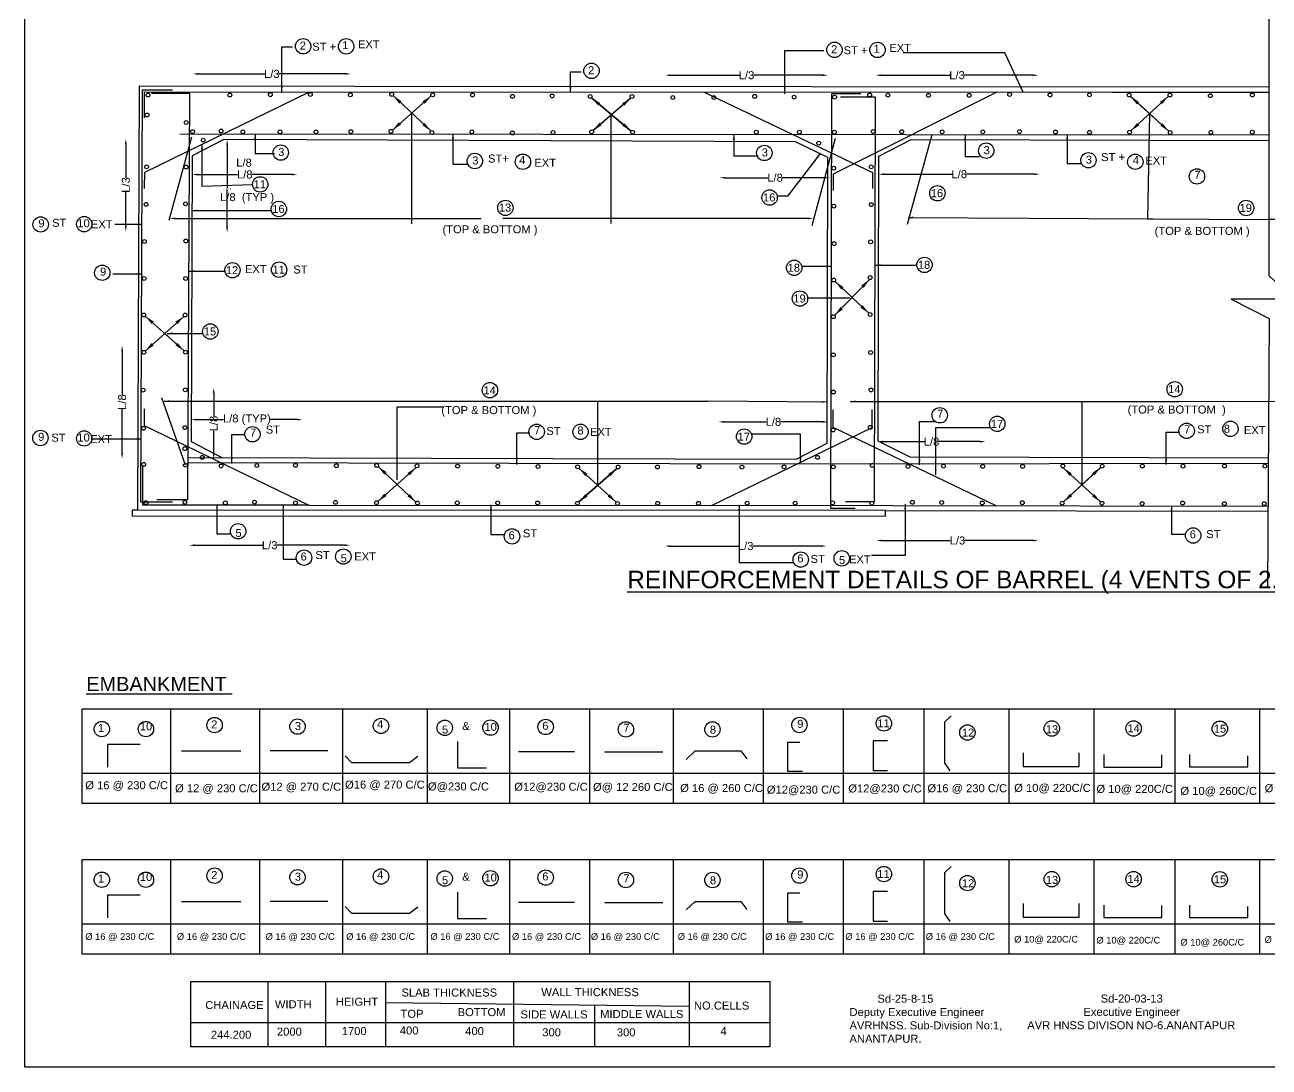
# Model space of a CAD drawing. Header units: millimetres. Extents: x 5124 to 5406002, y 2311 to 17238519.
# Drawn here: x 5211419 to 5220748, y 17187077 to 17194892 of the extents above; entities that cross this region are included whole.
import ezdxf

# ---------------------------------------------------------------- set-up
doc = ezdxf.new("R2010")
doc.units = ezdxf.units.MM
doc.header["$MEASUREMENT"] = 0
for name, color, linetype in [('DIMENSION', 7, 'Continuous'), ('DRAWING', 50, 'Continuous'), ('TEXT', 7, 'Continuous')]:
    doc.layers.add(name, color=color, linetype=linetype)
doc.styles.get("Standard").update_dxf_attribs({"font": 'arial.ttf', "height": 60})
doc.dimstyles.get("Standard").update_dxf_attribs({"dimtxt": 60, "dimasz": 40, "dimexe": 0.18, "dimexo": 0.0625, "dimgap": 0.09, "dimtad": 0, "dimdec": 0, "dimzin": 0, "dimdsep": 46, "dimtxsty": 'Standard', "dimcen": 0.09, "dimse1": 1, "dimse2": 1, "dimadec": 0, "dimazin": 0, "dimtfac": 1, "dimtdec": 0, "dimtofl": 0, "dimtmove": 0, "dimatfit": 3, "dimfxl": 1, "dimtolj": 1, "dimtzin": 0, "dimarcsym": 0})

# ---------------------------------------------------------------- blocks, each defined once
blk = doc.blocks.new('*D25')
at = {"layer": 'Defpoints', "color": 0, "transparency": 16777216}
for p in [(5212174.1, 17194037.9), (5212173.9, 17193345), (5212175.7, 17193345)]:
    blk.add_point(p, dxfattribs=at)
at = {"layer": 'DIMENSION', "color": 0, "lineweight": -2, "transparency": 16777216}
for p, q in [((5212175.7, 17193997.9), (5212175.7, 17193744.8)), ((5212175.7, 17193385), (5212175.7, 17193638.1))]:
    blk.add_line(p, q, dxfattribs=at)
at = {"layer": 'DIMENSION', "color": 0, "transparency": 16777216}
for points in [[(5212169, 17193997.9), (5212182.4, 17193997.9), (5212175.7, 17194037.9)], [(5212169, 17193385), (5212182.4, 17193385), (5212175.7, 17193345)]]:
    blk.add_solid(points, dxfattribs=at)
at = {"layer": 'DIMENSION', "color": 0, "transparency": 16777216, "insert": (5212175.7, 17193691.5), "char_height": 60, "attachment_point": 5, "rotation": 90}
blk.add_mtext('\\A1;L/3', dxfattribs=at)
blk = doc.blocks.new('*D26')
at = {"layer": 'Defpoints', "color": 0, "transparency": 16777216}
for p in [(5212673.4, 17193772), (5213460.8, 17193772), (5213460.8, 17193770.1)]:
    blk.add_point(p, dxfattribs=at)
at = {"layer": 'DIMENSION', "color": 0, "lineweight": -2, "transparency": 16777216}
for p, q in [((5212713.4, 17193770.1), (5213013.7, 17193770.1)), ((5213420.8, 17193770.1), (5213120.5, 17193770.1))]:
    blk.add_line(p, q, dxfattribs=at)
at = {"layer": 'DIMENSION', "color": 0, "transparency": 16777216}
for points in [[(5212713.4, 17193776.7), (5212713.4, 17193763.4), (5212673.4, 17193770.1)], [(5213420.8, 17193776.7), (5213420.8, 17193763.4), (5213460.8, 17193770.1)]]:
    blk.add_solid(points, dxfattribs=at)
at = {"layer": 'DIMENSION', "color": 0, "transparency": 16777216, "insert": (5213067.1, 17193770.1), "char_height": 60, "attachment_point": 5}
blk.add_mtext('\\A1;L/8', dxfattribs=at)
blk = doc.blocks.new('*D27')
at = {"layer": 'Defpoints', "color": 0, "transparency": 16777216}
for p in [(5212504.1, 17193445), (5217330.6, 17193441), (5217330.6, 17193427.5)]:
    blk.add_point(p, dxfattribs=at)
at = {"layer": 'DIMENSION', "color": 0, "linetype": 'Continuous', "lineweight": -2, "transparency": 16777216}
for p, q in [((5212544.1, 17193441), (5214840.4, 17193441)), ((5217290.6, 17193441), (5215003.6, 17193441))]:
    blk.add_line(p, q, dxfattribs=at)
at = {"layer": 'DIMENSION', "color": 0, "transparency": 16777216}
for points in [[(5212544.1, 17193447.7), (5212544.1, 17193434.3), (5212504.1, 17193441)], [(5217290.6, 17193447.7), (5217290.6, 17193434.3), (5217330.6, 17193441)]]:
    blk.add_solid(points, dxfattribs=at)
at = {"layer": 'DIMENSION', "color": 0, "transparency": 16777216, "insert": (5214922, 17193441), "char_height": 60, "attachment_point": 5}
blk.add_mtext('\\A1;       ', dxfattribs=at)
blk = doc.blocks.new('*D28')
at = {"layer": 'Defpoints', "color": 0, "transparency": 16777216}
for p in [(5216629.3, 17193768.9), (5217457.1, 17193768.9), (5217457.1, 17193746.1)]:
    blk.add_point(p, dxfattribs=at)
at = {"layer": 'DIMENSION', "color": 0, "lineweight": -2, "transparency": 16777216}
for p, q in [((5216669.3, 17193746.1), (5216989.8, 17193746.1)), ((5217417.1, 17193746.1), (5217096.6, 17193746.1))]:
    blk.add_line(p, q, dxfattribs=at)
at = {"layer": 'DIMENSION', "color": 0, "transparency": 16777216}
for points in [[(5216669.3, 17193752.7), (5216669.3, 17193739.4), (5216629.3, 17193746.1)], [(5217417.1, 17193752.7), (5217417.1, 17193739.4), (5217457.1, 17193746.1)]]:
    blk.add_solid(points, dxfattribs=at)
at = {"layer": 'DIMENSION', "color": 0, "transparency": 16777216, "insert": (5217043.2, 17193746.1), "char_height": 60, "attachment_point": 5}
blk.add_mtext('\\A1;L/8', dxfattribs=at)
blk = doc.blocks.new('*D29')
at = {"layer": 'Defpoints', "color": 0, "transparency": 16777216}
for p in [(5217821.2, 17193776), (5219027.4, 17193774.4), (5219027.4, 17193772.4)]:
    blk.add_point(p, dxfattribs=at)
at = {"layer": 'DIMENSION', "color": 0, "lineweight": -2, "transparency": 16777216}
for p, q in [((5217861.2, 17193772.4), (5218370.9, 17193772.4)), ((5218987.4, 17193772.4), (5218477.7, 17193772.4))]:
    blk.add_line(p, q, dxfattribs=at)
at = {"layer": 'DIMENSION', "color": 0, "transparency": 16777216}
for points in [[(5217861.2, 17193779.1), (5217861.2, 17193765.7), (5217821.2, 17193772.4)], [(5218987.4, 17193779.1), (5218987.4, 17193765.7), (5219027.4, 17193772.4)]]:
    blk.add_solid(points, dxfattribs=at)
at = {"layer": 'DIMENSION', "color": 0, "transparency": 16777216, "insert": (5218424.3, 17193772.4), "char_height": 60, "attachment_point": 5}
blk.add_mtext('\\A1;L/8', dxfattribs=at)
blk = doc.blocks.new('*D35')
at = {"layer": 'Defpoints', "color": 0, "transparency": 16777216}
for p in [(5217812.4, 17191769.5), (5218620.6, 17191769.5), (5218620.6, 17191767.3)]:
    blk.add_point(p, dxfattribs=at)
at = {"layer": 'DIMENSION', "color": 0, "lineweight": -2, "transparency": 16777216}
for p, q in [((5217852.4, 17191767.3), (5218163, 17191767.3)), ((5218580.6, 17191767.3), (5218269.9, 17191767.3))]:
    blk.add_line(p, q, dxfattribs=at)
at = {"layer": 'DIMENSION', "color": 0, "transparency": 16777216}
for points in [[(5217852.4, 17191774), (5217852.4, 17191760.6), (5217812.4, 17191767.3)], [(5218580.6, 17191774), (5218580.6, 17191760.6), (5218620.6, 17191767.3)]]:
    blk.add_solid(points, dxfattribs=at)
at = {"layer": 'DIMENSION', "color": 0, "transparency": 16777216, "insert": (5218216.5, 17191767.3), "char_height": 60, "attachment_point": 5}
blk.add_mtext('\\A1;L/8', dxfattribs=at)
blk = doc.blocks.new('*D36')
at = {"layer": 'Defpoints', "color": 0, "transparency": 16777216}
for p in [(5216620.5, 17191913.6), (5217440.9, 17191915.5), (5217440.9, 17191913.6)]:
    blk.add_point(p, dxfattribs=at)
at = {"layer": 'DIMENSION', "color": 0, "lineweight": -2, "transparency": 16777216}
for p, q in [((5216660.5, 17191915.5), (5216977.2, 17191915.5)), ((5217400.9, 17191915.5), (5217084.1, 17191915.5))]:
    blk.add_line(p, q, dxfattribs=at)
at = {"layer": 'DIMENSION', "color": 0, "transparency": 16777216}
for points in [[(5216660.5, 17191922.2), (5216660.5, 17191908.8), (5216620.5, 17191915.5)], [(5217400.9, 17191922.2), (5217400.9, 17191908.8), (5217440.9, 17191915.5)]]:
    blk.add_solid(points, dxfattribs=at)
at = {"layer": 'DIMENSION', "color": 0, "transparency": 16777216, "insert": (5217030.7, 17191915.5), "char_height": 60, "attachment_point": 5}
blk.add_mtext('\\A1;L/8', dxfattribs=at)
blk = doc.blocks.new('*D37')
at = {"layer": 'Defpoints', "color": 0, "transparency": 16777216}
for p in [(5212665.6, 17191920.6), (5213500.7, 17191932.2), (5213500.7, 17191920.6)]:
    blk.add_point(p, dxfattribs=at)
at = {"layer": 'DIMENSION', "color": 0, "lineweight": -2, "transparency": 16777216}
for p, q in [((5212705.6, 17191932.2), (5212908.3, 17191932.2)), ((5213460.7, 17191932.2), (5213258, 17191932.2))]:
    blk.add_line(p, q, dxfattribs=at)
at = {"layer": 'DIMENSION', "color": 0, "transparency": 16777216}
for points in [[(5212705.6, 17191938.9), (5212705.6, 17191925.5), (5212665.6, 17191932.2)], [(5213460.7, 17191938.9), (5213460.7, 17191925.5), (5213500.7, 17191932.2)]]:
    blk.add_solid(points, dxfattribs=at)
at = {"layer": 'DIMENSION', "color": 0, "transparency": 16777216, "insert": (5213083.2, 17191932.2), "char_height": 60, "attachment_point": 5}
blk.add_mtext('\\A1;L/8 (TYP)', dxfattribs=at)
blk = doc.blocks.new('*D38')
at = {"layer": 'Defpoints', "color": 0, "transparency": 16777216}
for p in [(5212147.9, 17192487), (5212182.5, 17192487), (5212182.5, 17191640.5)]:
    blk.add_point(p, dxfattribs=at)
at = {"layer": 'DIMENSION', "color": 0, "lineweight": -2, "transparency": 16777216}
for p, q in [((5212147.9, 17192447), (5212147.9, 17192117.2)), ((5212147.9, 17191680.5), (5212147.9, 17192010.3))]:
    blk.add_line(p, q, dxfattribs=at)
at = {"layer": 'DIMENSION', "color": 0, "transparency": 16777216}
for points in [[(5212141.2, 17192447), (5212154.5, 17192447), (5212147.9, 17192487)], [(5212141.2, 17191680.5), (5212154.5, 17191680.5), (5212147.9, 17191640.5)]]:
    blk.add_solid(points, dxfattribs=at)
at = {"layer": 'DIMENSION', "color": 0, "transparency": 16777216, "insert": (5212147.9, 17192063.8), "char_height": 60, "attachment_point": 5, "rotation": 90}
blk.add_mtext('\\A1;L/8', dxfattribs=at)
blk = doc.blocks.new('*D39')
at = {"layer": 'Defpoints', "color": 0, "transparency": 16777216}
for p in [(5212650.8, 17191003.6), (5213857.7, 17191003.6), (5213857.7, 17190990.5)]:
    blk.add_point(p, dxfattribs=at)
at = {"layer": 'DIMENSION', "color": 0, "lineweight": -2, "transparency": 16777216}
for p, q in [((5212690.8, 17190990.5), (5213200.8, 17190990.5)), ((5213817.7, 17190990.5), (5213307.6, 17190990.5))]:
    blk.add_line(p, q, dxfattribs=at)
at = {"layer": 'DIMENSION', "color": 0, "transparency": 16777216}
for points in [[(5212690.8, 17190997.2), (5212690.8, 17190983.8), (5212650.8, 17190990.5)], [(5213817.7, 17190997.2), (5213817.7, 17190983.8), (5213857.7, 17190990.5)]]:
    blk.add_solid(points, dxfattribs=at)
at = {"layer": 'DIMENSION', "color": 0, "transparency": 16777216, "insert": (5213254.2, 17190990.5), "char_height": 60, "attachment_point": 5}
blk.add_mtext('\\A1;L/3', dxfattribs=at)
blk = doc.blocks.new('*D40')
at = {"layer": 'Defpoints', "color": 0, "transparency": 16777216}
for p in [(5216218.5, 17190984.4), (5217427.2, 17190984.4), (5217427.2, 17190984.4)]:
    blk.add_point(p, dxfattribs=at)
at = {"layer": 'DIMENSION', "color": 0, "lineweight": -2, "transparency": 16777216}
for p, q in [((5216258.5, 17190984.4), (5216769.5, 17190984.4)), ((5217387.2, 17190984.4), (5216876.2, 17190984.4))]:
    blk.add_line(p, q, dxfattribs=at)
at = {"layer": 'DIMENSION', "color": 0, "transparency": 16777216}
for points in [[(5216258.5, 17190991), (5216258.5, 17190977.7), (5216218.5, 17190984.4)], [(5217387.2, 17190991), (5217387.2, 17190977.7), (5217427.2, 17190984.4)]]:
    blk.add_solid(points, dxfattribs=at)
at = {"layer": 'DIMENSION', "color": 0, "transparency": 16777216, "insert": (5216822.9, 17190984.4), "char_height": 60, "attachment_point": 5}
blk.add_mtext('\\A1;L/3', dxfattribs=at)
blk = doc.blocks.new('*D41')
at = {"layer": 'Defpoints', "color": 0, "transparency": 16777216}
for p in [(5217804.9, 17191014.9), (5219016.9, 17191025.8), (5219016.9, 17191025.8)]:
    blk.add_point(p, dxfattribs=at)
at = {"layer": 'DIMENSION', "color": 0, "lineweight": -2, "transparency": 16777216}
for p, q in [((5217844.9, 17191025.8), (5218357.5, 17191025.8)), ((5218976.9, 17191025.8), (5218464.3, 17191025.8))]:
    blk.add_line(p, q, dxfattribs=at)
at = {"layer": 'DIMENSION', "color": 0, "transparency": 16777216}
for points in [[(5217844.9, 17191032.5), (5217844.9, 17191019.1), (5217804.9, 17191025.8)], [(5218976.9, 17191032.5), (5218976.9, 17191019.1), (5219016.9, 17191025.8)]]:
    blk.add_solid(points, dxfattribs=at)
at = {"layer": 'DIMENSION', "color": 0, "transparency": 16777216, "insert": (5218410.9, 17191025.8), "char_height": 60, "attachment_point": 5}
blk.add_mtext('\\A1;L/3', dxfattribs=at)
blk = doc.blocks.new('*D43')
at = {"layer": 'Defpoints', "color": 0, "transparency": 16777216}
for p in [(5212678.1, 17194521.1), (5213863.2, 17194524.5), (5213863.2, 17194521.1)]:
    blk.add_point(p, dxfattribs=at)
at = {"layer": 'DIMENSION', "color": 0, "lineweight": -2, "transparency": 16777216}
for p, q in [((5212718.1, 17194524.5), (5213217.3, 17194524.5)), ((5213823.2, 17194524.5), (5213324, 17194524.5))]:
    blk.add_line(p, q, dxfattribs=at)
at = {"layer": 'DIMENSION', "color": 0, "transparency": 16777216}
for points in [[(5212718.1, 17194531.2), (5212718.1, 17194517.8), (5212678.1, 17194524.5)], [(5213823.2, 17194531.2), (5213823.2, 17194517.8), (5213863.2, 17194524.5)]]:
    blk.add_solid(points, dxfattribs=at)
at = {"layer": 'DIMENSION', "color": 0, "transparency": 16777216, "insert": (5213270.7, 17194524.5), "char_height": 60, "attachment_point": 5}
blk.add_mtext('\\A1;L/3', dxfattribs=at)
blk = doc.blocks.new('*D44')
at = {"layer": 'Defpoints', "color": 0, "transparency": 16777216}
for p in [(5216219.6, 17194504.9), (5217439.1, 17194514.5), (5217439.1, 17194504.9)]:
    blk.add_point(p, dxfattribs=at)
at = {"layer": 'DIMENSION', "color": 0, "lineweight": -2, "transparency": 16777216}
for p, q in [((5216259.6, 17194514.5), (5216776, 17194514.5)), ((5217399.1, 17194514.5), (5216882.8, 17194514.5))]:
    blk.add_line(p, q, dxfattribs=at)
at = {"layer": 'DIMENSION', "color": 0, "transparency": 16777216}
for points in [[(5216259.6, 17194521.2), (5216259.6, 17194507.9), (5216219.6, 17194514.5)], [(5217399.1, 17194521.2), (5217399.1, 17194507.9), (5217439.1, 17194514.5)]]:
    blk.add_solid(points, dxfattribs=at)
at = {"layer": 'DIMENSION', "color": 0, "transparency": 16777216, "insert": (5216829.4, 17194514.5), "char_height": 60, "attachment_point": 5}
blk.add_mtext('\\A1;L/3', dxfattribs=at)
blk = doc.blocks.new('*D45')
at = {"layer": 'Defpoints', "color": 0, "transparency": 16777216}
for p in [(5217797.9, 17194504.9), (5219017.4, 17194514.5), (5219017.4, 17194504.9)]:
    blk.add_point(p, dxfattribs=at)
at = {"layer": 'DIMENSION', "color": 0, "lineweight": -2, "transparency": 16777216}
for p, q in [((5217837.9, 17194514.5), (5218354.2, 17194514.5)), ((5218977.4, 17194514.5), (5218461, 17194514.5))]:
    blk.add_line(p, q, dxfattribs=at)
at = {"layer": 'DIMENSION', "color": 0, "transparency": 16777216}
for points in [[(5217837.9, 17194521.2), (5217837.9, 17194507.9), (5217797.9, 17194514.5)], [(5218977.4, 17194521.2), (5218977.4, 17194507.9), (5219017.4, 17194514.5)]]:
    blk.add_solid(points, dxfattribs=at)
at = {"layer": 'DIMENSION', "color": 0, "transparency": 16777216, "insert": (5218407.6, 17194514.5), "char_height": 60, "attachment_point": 5}
blk.add_mtext('\\A1;L/3', dxfattribs=at)
blk = doc.blocks.new('*D54')
at = {"layer": 'Defpoints', "color": 0, "transparency": 16777216}
for p in [(5212834.5, 17192170), (5212900.5, 17192170), (5212900.5, 17191636)]:
    blk.add_point(p, dxfattribs=at)
at = {"layer": 'DIMENSION', "color": 0, "lineweight": -2, "transparency": 16777216}
for p, q in [((5212834.5, 17192130), (5212834.5, 17191956.4)), ((5212834.5, 17191676), (5212834.5, 17191849.6))]:
    blk.add_line(p, q, dxfattribs=at)
at = {"layer": 'DIMENSION', "color": 0, "transparency": 16777216}
for points in [[(5212827.8, 17192130), (5212841.2, 17192130), (5212834.5, 17192170)], [(5212827.8, 17191676), (5212841.2, 17191676), (5212834.5, 17191636)]]:
    blk.add_solid(points, dxfattribs=at)
at = {"layer": 'DIMENSION', "color": 0, "transparency": 16777216, "insert": (5212834.5, 17191903), "char_height": 60, "attachment_point": 5, "rotation": 90}
blk.add_mtext('\\A1;L/8', dxfattribs=at)
blk = doc.blocks.new('*D55')
at = {"layer": 'Defpoints', "color": 0, "transparency": 16777216}
for p in [(5212936.5, 17194032), (5212935, 17193335.5), (5212936.5, 17193335.5)]:
    blk.add_point(p, dxfattribs=at)
at = {"layer": 'DIMENSION', "color": 0, "lineweight": -2, "transparency": 16777216}
for p, q in [((5212935, 17193992), (5212935, 17193666.3)), ((5212935, 17193375.5), (5212935, 17193657.7))]:
    blk.add_line(p, q, dxfattribs=at)
at = {"layer": 'DIMENSION', "color": 0, "transparency": 16777216}
for points in [[(5212928.3, 17193992), (5212941.7, 17193992), (5212935, 17194032)], [(5212928.3, 17193375.5), (5212941.7, 17193375.5), (5212935, 17193335.5)]]:
    blk.add_solid(points, dxfattribs=at)
at = {"layer": 'DIMENSION', "color": 0, "transparency": 16777216, "insert": (5212935, 17193662), "char_height": 60, "attachment_point": 5, "rotation": 90}
blk.add_mtext('\\A1;.', dxfattribs=at)

msp = doc.modelspace()

# ---------------------------------------------------------------- linework, layer by layer
at = {"layer": 'DIMENSION', "color": 0}
for points in [[(5212668.7, 17194049.6), (5212498.5, 17193424.5)], [(5217493.4, 17194039.2), (5217319.2, 17193384.3)], [(5218218.5, 17194067.1), (5218034.3, 17193396.5)], [(5212622.3, 17191590.5), (5212444.5, 17192095.5)], [(5215715.2, 17191440.9), (5215715.2, 17192071.2)], [(5219345.8, 17191445.2), (5219345.8, 17192068.6)], [(5213240.5, 17187719.6), (5213240.5, 17187230.1)], [(5213673, 17187719.6), (5213673, 17187230.1)], [(5214122.6, 17187719.6), (5214122.6, 17187230.1)], [(5215081.9, 17187719.6), (5215081.9, 17187230.1)], [(5216399.9, 17187719.6), (5216399.9, 17187230.1)], [(5214122.6, 17187562.6), (5216399.9, 17187533.5)], [(5215689.6, 17187542.6), (5215689.6, 17187230.1)], [(5212664, 17187413.2), (5217003.2, 17187413.2)]]:
    msp.add_lwpolyline(points, dxfattribs=at)
msp.add_lwpolyline([(5217003.2, 17187230.1), (5212664, 17187230.1), (5212664, 17187719.6), (5217003.2, 17187719.6)], close=True, dxfattribs=at)
at = {"layer": 'DRAWING', "color": 0}
msp.add_lwpolyline([(5211418.9, 17198953.6), (5228290.7, 17198953.6), (5228290.7, 17187077.5), (5211418.9, 17187077.5)], close=True, dxfattribs=at)
for points in [[(5220745.1, 17195095.5), (5220744.6, 17193013.7), (5220931.8, 17192836.2), (5220464, 17192836.3), (5220747.7, 17192690.7), (5220734.8, 17190669.4)], [(5220745, 17194424.6), (5213889.6, 17194431), (5212276.3, 17194432.1), (5212262.6, 17191252.3), (5212222.6, 17191252.3), (5212222.6, 17191210.2), (5217871.4, 17191209.6), (5217871.5, 17191250.4), (5212262.6, 17191252.3)], [(5212524.7, 17191312.5), (5212287.5, 17191312.6), (5212301.1, 17194404.1), (5212526.8, 17194404)], [(5212315.2, 17194196.4), (5212315.3, 17194390.4), (5219571.7, 17194386.8), (5220745, 17194386.5)], [(5212316.8, 17193665.3), (5212319, 17193788.9), (5213552, 17194389.8)], [(5216512.1, 17194388.3), (5217774.8, 17193785.1), (5217774.8, 17193664.6)], [(5217482.3, 17193651.1), (5217481.9, 17193774.9), (5218703.5, 17194387.2)], [(5212369.3, 17194381.3), (5212652.5, 17194380.8), (5212639.3, 17191330), (5212407.6, 17191330.1)], [(5217687.6, 17194374.7), (5217465.5, 17194374.7), (5217458.4, 17191268.3), (5217644.4, 17191268.3)], [(5217571.3, 17191319.3), (5217788.2, 17191319.2), (5217797, 17194349), (5217533.9, 17194349)], [(5220744.9, 17194064.5), (5212579.9, 17194072.1)], [(5212640.6, 17191647.6), (5217200.8, 17191636.6), (5217435, 17191756.9), (5217439.1, 17193897.8), (5217197.7, 17194016.2), (5212911.7, 17194032.1), (5212673.9, 17193911.4), (5212666, 17191768.3), (5212900.8, 17191646.9)], [(5220741, 17191643.6), (5218056.4, 17191650.5), (5217816.8, 17191769.9), (5217821.5, 17193907.8), (5218063.8, 17194031.8), (5220744.9, 17194025.4)], [(5212313.8, 17192013.2), (5212313.8, 17191889.4), (5213548.6, 17191290.6), (5212303.4, 17191290.5), (5212303.5, 17191581.2)], [(5216566.3, 17191289.7), (5217771.5, 17191873.1), (5217771.6, 17192009)], [(5217477.1, 17192004.8), (5217477.8, 17191875.4), (5218699.8, 17191288)], [(5220740.8, 17191603.5), (5217459.2, 17191597.5), (5212640.5, 17191608.4)], [(5213548.6, 17191290.6), (5217927.3, 17191289.3), (5220738.7, 17191284.5)], [(5217871.5, 17191250.4), (5220738.5, 17191244.8)]]:
    msp.add_lwpolyline(points, dxfattribs=at)
for centre in [(5212342.3, 17194365.8), (5212955.3, 17194365.9), (5213259.2, 17194369.5), (5213559.7, 17194370), (5213859.1, 17194367.3), (5214169.1, 17194371.4), (5214476.9, 17194367.2), (5214774.8, 17194367), (5215075.3, 17194356.5), (5215372.8, 17194359.6), (5215657.5, 17194355.6), (5215970.7, 17194354.8), (5216277.5, 17194347.6), (5216583.9, 17194348.2), (5216890.6, 17194356), (5217187.2, 17194350.6), (5217489.9, 17194350.6), (5217752.2, 17194366.8), (5217888.9, 17194364.7), (5218194, 17194363.9), (5218499.1, 17194363.9), (5218802, 17194369.7), (5219105.2, 17194366.7), (5219401.4, 17194367.7), (5219698.4, 17194366.2), (5220004.4, 17194366.1), (5220307.5, 17194361.3), (5220621.9, 17194366.9), (5212334.8, 17194216.5), (5212628, 17194160.7), (5212891, 17194096.2), (5214163.8, 17194094), (5212676.2, 17194092.1), (5212755.6, 17194027.6), (5213053.5, 17194090.4), (5213332.1, 17194090.3), (5213602.2, 17194090), (5213862.2, 17194092), (5214470.6, 17194085.6), (5214770.5, 17194090.7), (5215074.2, 17194082.2), (5215379, 17194085.3), (5215667.9, 17194090.6), (5215975.2, 17194087.2), (5216903, 17194088), (5217225.8, 17194087.9), (5217370.6, 17194004.8), (5217488, 17194088.2), (5217779, 17194092.3), (5217993, 17194091.3), (5218295.9, 17194090.5), (5218601.7, 17194090.4), (5218876.5, 17194092.1), (5219146.5, 17194089.1), (5219400.6, 17194086.4), (5219701.2, 17194087.9), (5220006.2, 17194085), (5220311.2, 17194085.9), (5220621.9, 17194087.7), (5212331.3, 17193827.4), (5212627.3, 17193826.2), (5217483.3, 17193818.3), (5217763.8, 17193827.9), (5212328.5, 17193546.2), (5212623.3, 17193550.6), (5217765, 17193544.8), (5217484.1, 17193532.4), (5212315.3, 17193268.3), (5212625.5, 17193271.7), (5217760.2, 17193265.3), (5217485.7, 17193252.1), (5212313.6, 17192990.7), (5212624.3, 17192991.1), (5217483.2, 17192978.7), (5217756.3, 17192997.3), (5212309.8, 17192717), (5212621.1, 17192716.4), (5217480.8, 17192704.2), (5217756.2, 17192720.5), (5212310.3, 17192437.3), (5212623.5, 17192438.7), (5217480.8, 17192418.3), (5217760.1, 17192436.2), (5212305.7, 17192153.7), (5212621.8, 17192155.8), (5217480.7, 17192139.3), (5217763, 17192155.1), (5212308.3, 17191867.5), (5212617.8, 17191872.3), (5217479.5, 17191855.2), (5217757.5, 17191874.4), (5212618.5, 17191714.7), (5212309.6, 17191596.9), (5212622.3, 17191590.5), (5212748.8, 17191649.5), (5212891.1, 17191585.3), (5213157.9, 17191588.4), (5213448, 17191589.6), (5213754.4, 17191587), (5214056.7, 17191589.4), (5214359.2, 17191586.1), (5214663.6, 17191582.9), (5214964.6, 17191582.8), (5215266.5, 17191580.8), (5215563.4, 17191578.5), (5215867.1, 17191577.8), (5216162.5, 17191577.2), (5216473.1, 17191579.5), (5216795, 17191576.3), (5217110.4, 17191578.6), (5217361.9, 17191649.4), (5217479.8, 17191578.6), (5217773, 17191589.2), (5218039.8, 17191580.8), (5218306.5, 17191583.7), (5218600.6, 17191582), (5218899.8, 17191581.9), (5219201.5, 17191584.9), (5219496.3, 17191583.4), (5219797.5, 17191584.1), (5220101.9, 17191583.3), (5220412.7, 17191584.7), (5220715, 17191583.9), (5212326.6, 17191309.1), (5212618.7, 17191312.4), (5212921.8, 17191308), (5213140.4, 17191313), (5213447.4, 17191308.7), (5213748.2, 17191311.6), (5214054.9, 17191309.2), (5214362.3, 17191306.9), (5214661, 17191309), (5214963.9, 17191308.9), (5215263.1, 17191307.4), (5215562, 17191305.3), (5215862.1, 17191303.6), (5216162.8, 17191304.6), (5216469.9, 17191304.7), (5216834, 17191305.7), (5217194.6, 17191306), (5217475.2, 17191308.1), (5217768.8, 17191304.9), (5218072.8, 17191312.4), (5218292.9, 17191311.3), (5218596.9, 17191307.7), (5218897.2, 17191309.6), (5219196.1, 17191306), (5219494.3, 17191305.4), (5219795.7, 17191302.8), (5220099, 17191306.8), (5220412.2, 17191302.1), (5220711.2, 17191301.7)]:
    msp.add_circle(centre, 14.3, dxfattribs=at)
at = {"layer": 'TEXT', "color": 0}
for points in [[(5222600.1, 17189055.1), (5211847.6, 17189055.1), (5211847.6, 17189762.9), (5222600.1, 17189762.9)], [(5222600.1, 17187925.6), (5211847.6, 17187925.6), (5211847.6, 17188633.4), (5222600.1, 17188633.4)]]:
    msp.add_lwpolyline(points, close=True, dxfattribs=at)
for points in [[(5212512.4, 17189054.8), (5212512.4, 17189761.5)], [(5213181.7, 17189054.8), (5213181.7, 17189761.5)], [(5213802.5, 17189054.8), (5213802.5, 17189761.5)], [(5214438.6, 17189054.8), (5214438.6, 17189761.5)], [(5215055.1, 17189054.8), (5215055.1, 17189761.5)], [(5215653.8, 17189054.8), (5215653.8, 17189761.5)], [(5216280.9, 17189054.8), (5216280.9, 17189761.5)], [(5216956, 17189054.8), (5216956, 17189761.5)], [(5217556.7, 17189054.8), (5217556.7, 17189761.5)], [(5218161.8, 17189054.8), (5218161.8, 17189761.5)], [(5218799.5, 17189054.8), (5218799.5, 17189761.5)], [(5219436.1, 17189054.8), (5219436.1, 17189761.5)], [(5220044.1, 17189054.8), (5220044.1, 17189761.5)], [(5220678.7, 17189054.8), (5220678.7, 17189761.5)], [(5218364.6, 17189710.3), (5218312.6, 17189662.9)], [(5218312.6, 17189662.9), (5218312.6, 17189361.4)], [(5212041.9, 17189327.3), (5212041.9, 17189499.4), (5212282.2, 17189499.4)], [(5212592.3, 17189449), (5213038.3, 17189449)], [(5213259.1, 17189450.5), (5213690, 17189450.5)], [(5214662.9, 17189519.4), (5214662.9, 17189322.2), (5214879.4, 17189322.2)], [(5215118.9, 17189444.2), (5215539.9, 17189444.2)], [(5216444.5, 17189449.3), (5216377.8, 17189385.1)], [(5216444.5, 17189449.3), (5216785.6, 17189449.3)], [(5216785.6, 17189449.3), (5216831, 17189387.9)], [(5217248.7, 17189293.1), (5217139.4, 17189293.1), (5217139.4, 17189514.6), (5217230.1, 17189514.6)], [(5217885.8, 17189523.3), (5217780.1, 17189523.3), (5217780.1, 17189302.1), (5217885.8, 17189302.1)], [(5213867.6, 17189361.2), (5213821.4, 17189410.4)], [(5213867.6, 17189361.2), (5214301.8, 17189361.2)], [(5214301.8, 17189361.2), (5214365.5, 17189409.9)], [(5215767.2, 17189441.5), (5216202, 17189441.5)], [(5218355.8, 17189299.6), (5218312.6, 17189361.4)], [(5218903.6, 17189433.6), (5218903.6, 17189330.8), (5219323.6, 17189330.8), (5219323.6, 17189433.6)], [(5219508.1, 17189422.4), (5219508.1, 17189327.5), (5219942.6, 17189327.5), (5219942.6, 17189418)], [(5220150.5, 17189420.9), (5220150.5, 17189329.9), (5220588.4, 17189329.9), (5220588.4, 17189412.5)], [(5211842.6, 17189281.1), (5222601.5, 17189281.1)], [(5212512.4, 17187925.3), (5212512.4, 17188632)], [(5213181.7, 17187925.3), (5213181.7, 17188632)], [(5213802.5, 17187925.3), (5213802.5, 17188632)], [(5214438.6, 17187925.3), (5214438.6, 17188632)], [(5215055.1, 17187925.3), (5215055.1, 17188632)], [(5215653.8, 17187925.3), (5215653.8, 17188632)], [(5216280.9, 17187925.3), (5216280.9, 17188632)], [(5216956, 17187925.3), (5216956, 17188632)], [(5217556.7, 17187925.3), (5217556.7, 17188632)], [(5218161.8, 17187925.3), (5218161.8, 17188632)], [(5218799.5, 17187925.3), (5218799.5, 17188632)], [(5219436.1, 17187925.3), (5219436.1, 17188632)], [(5220044.1, 17187925.3), (5220044.1, 17188632)], [(5220678.7, 17187925.3), (5220678.7, 17188632)], [(5218364.6, 17188580.8), (5218312.6, 17188533.4)], [(5218312.6, 17188533.4), (5218312.6, 17188231.9)], [(5212041.9, 17188197.8), (5212041.9, 17188369.9), (5212282.2, 17188369.9)], [(5214662.9, 17188390), (5214662.9, 17188192.7), (5214879.4, 17188192.7)], [(5217248.7, 17188163.6), (5217139.4, 17188163.6), (5217139.4, 17188385.1), (5217230.1, 17188385.1)], [(5217885.8, 17188393.8), (5217780.1, 17188393.8), (5217780.1, 17188172.6), (5217885.8, 17188172.6)], [(5212592.3, 17188319.5), (5213038.3, 17188319.5)], [(5213259.1, 17188321), (5213690, 17188321)], [(5213867.6, 17188231.7), (5213821.4, 17188280.9)], [(5213867.6, 17188231.7), (5214301.8, 17188231.7)], [(5214301.8, 17188231.7), (5214365.5, 17188280.4)], [(5215118.9, 17188314.7), (5215539.9, 17188314.7)], [(5215767.2, 17188312), (5216202, 17188312)], [(5216444.5, 17188319.9), (5216377.8, 17188255.6)], [(5216444.5, 17188319.9), (5216785.6, 17188319.9)], [(5216785.6, 17188319.9), (5216831, 17188258.4)], [(5218355.8, 17188170.2), (5218312.6, 17188231.9)], [(5218903.6, 17188304.1), (5218903.6, 17188201.3), (5219323.6, 17188201.3), (5219323.6, 17188304.1)], [(5219508.1, 17188292.9), (5219508.1, 17188198.1), (5219942.6, 17188198.1), (5219942.6, 17188288.6)], [(5220150.5, 17188291.4), (5220150.5, 17188200.5), (5220588.4, 17188200.5), (5220588.4, 17188283)], [(5211842.6, 17188151.6), (5222601.5, 17188151.6)]]:
    msp.add_lwpolyline(points, dxfattribs=at)
for centre in [(5213505.3, 17194731.8), (5213827.6, 17194731.2), (5217489.1, 17194705.1), (5217811.3, 17194704.5), (5215666.9, 17194547.5), (5213337.6, 17193934.6), (5214792.6, 17193871.5), (5215153.2, 17193866.1), (5216963.1, 17193931.9), (5218626.7, 17193948.9), (5219393, 17193877.3), (5219744.5, 17193865.7), (5213183.3, 17193696.3), (5220206.7, 17193755.9), (5217002.7, 17193597.7), (5218260.3, 17193629.7), (5213323, 17193511.6), (5215021.4, 17193520), (5220575.7, 17193519.2), (5211863.7, 17193397.9), (5211537.1, 17193395.8), (5211999, 17193033.5), (5212975.1, 17193052.5), (5213324.9, 17193056.7), (5217186.9, 17193070.6), (5218163.8, 17193092.4), (5217230.1, 17192840.2), (5212809.4, 17192593), (5214905.7, 17192153.1), (5220039.8, 17192160.3), (5218277.9, 17191964.8), (5213125.7, 17191822.6), (5215256.1, 17191841), (5215585.1, 17191840.7), (5218709.4, 17191900.9), (5220129.4, 17191848.3), (5220457.7, 17191863.2), (5211535.1, 17191794.8), (5211863.8, 17191791.2), (5216811.7, 17191805.1), (5213017.8, 17191095.2), (5215071.1, 17191056.9), (5220178.2, 17191063.5), (5213511.6, 17190897.3), (5213806.5, 17190905.7), (5217235.9, 17190883.1), (5217543.3, 17190892.2), (5211995.9, 17189612.1), (5212326.5, 17189612.1), (5212841.3, 17189642.3), (5213462.6, 17189630.6), (5214088.9, 17189636), (5214566.6, 17189621.2), (5214909.8, 17189622.9), (5215323.7, 17189627.9), (5215925.4, 17189609.8), (5216574, 17189609.7), (5217226.2, 17189642.8), (5217859.4, 17189654.4), (5218485.5, 17189586.7), (5219118.7, 17189616.4), (5219731.6, 17189616.4), (5220378, 17189614.8), (5211995.9, 17188482.6), (5212326.5, 17188482.6), (5212841.3, 17188512.8), (5213462.6, 17188501.2), (5214088.9, 17188506.6), (5214566.6, 17188491.7), (5214909.8, 17188493.4), (5215323.7, 17188498.5), (5215925.4, 17188480.3), (5216574, 17188480.3), (5217226.2, 17188513.3), (5217859.4, 17188524.9), (5218485.5, 17188457.2), (5219118.7, 17188486.9), (5219731.6, 17188486.9), (5220378, 17188485.3)]:
    msp.add_circle(centre, 57.7, dxfattribs=at)

# ---------------------------------------------------------------- texts
at = {"layer": 'DIMENSION', "char_height": 60}
for insert, attachment_point in [((5219876.1, 17193468.3), 1), ((5212079, 17192993.9), 9)]:
    msp.add_mtext('\\A1;', dxfattribs=dict(at, insert=insert, attachment_point=attachment_point))
at = {"layer": 'DIMENSION', "color": 0, "insert": (5217597.4, 17190915.1), "char_height": 60, "width": 162.442, "attachment_point": 1}
msp.add_mtext('EXT', dxfattribs=at)
at = {"layer": 'TEXT', "color": 0}
for s, height, p in [('2', 60, (5213479.6, 17194706.7)), ('1', 60, (5213798.7, 17194710.2)), ('EXT', 60, (5213916, 17194716.7)), ('ST +', 60, (5213573.4, 17194698.7)), ('2', 60, (5217463.3, 17194680)), ('ST +', 60, (5217557.1, 17194672)), ('1', 60, (5217782.5, 17194683.6)), ('EXT', 60, (5217899.7, 17194690.1)), ('2', 60, (5215641.1, 17194522.3)), ('3', 60, (5213317.8, 17193908.8)), ('ST+', 60, (5214890.8, 17193860)), ('3', 60, (5216943.3, 17193906.1)), ('3', 60, (5218606.9, 17193923.1)), ('ST +', 60, (5219488.3, 17193870.9)), ('L/8', 60, (5213003.6, 17193829.5)), ('3', 60, (5214772.8, 17193845.7)), ('4', 60, (5215124, 17193849)), ('EXT', 60, (5215238.5, 17193828.6)), ('3', 60, (5219373.2, 17193851.5)), ('4', 60, (5219725.2, 17193848.1)), ('EXT', 60, (5219819.2, 17193845.3)), ('7', 60, (5220187.3, 17193738.3)), ('11', 60, (5213133.5, 17193667)), ('16', 60, (5218210.5, 17193600.4)), ('L/8  (TYP )', 60, (5212882.2, 17193570.6)), ('13', 60, (5214972.6, 17193492.3)), ('16', 60, (5216953, 17193568.4)), ('19', 60, (5220525.9, 17193489.9)), ('16', 60, (5213273.3, 17193482.3)), ('9', 60, (5211520.2, 17193374.4)), ('ST', 60, (5211622.9, 17193378.1)), ('10', 60, (5211812.1, 17193374.5)), ('EXT', 60, (5211913.6, 17193367.3)), ('(TOP & BOTTOM )', 60, (5214549.9, 17193329.6)), ('(TOP & BOTTOM )', 60, (5219889.3, 17193317.6)), ('12', 60, (5212925.3, 17193023.2)), ('EXT', 60, (5213068.8, 17193031)), ('11', 60, (5213275.1, 17193027.3)), ('ST', 60, (5213431.3, 17193027.9)), ('18', 60, (5217137.2, 17193041.3)), ('18', 60, (5218114, 17193063.1)), ('9', 60, (5211982.1, 17193012.1)), ('19', 60, (5217180.3, 17192810.9)), ('15', 60, (5212759.6, 17192563.7)), ('14', 60, (5214856.6, 17192122.7)), ('14', 60, (5219990, 17192131)), ('(TOP & BOTTOM )', 60, (5214541.2, 17191973.8)), ('7', 60, (5218258.6, 17191947.2)), ('(TOP & BOTTOM  )', 60, (5219686.7, 17191978.3)), ('ST', 60, (5213224.4, 17191827.5)), ('7', 60, (5215236.7, 17191823.4)), ('ST', 60, (5215328.7, 17191817.1)), ('8', 60, (5215561.1, 17191821.2)), ('EXT', 60, (5215655.8, 17191810.8)), ('17', 60, (5218660.3, 17191870.6)), ('7', 60, (5220110.1, 17191830.7)), ('ST', 60, (5220207.1, 17191829.5)), ('8', 60, (5220407.9, 17191833.9)), ('EXT', 60, (5220558.5, 17191824.1)), ('9', 60, (5211518.2, 17191773.4)), ('ST', 60, (5211617.6, 17191766.8)), ('10', 60, (5211812.1, 17191767.8)), ('EXT', 60, (5211908.2, 17191755.9)), ('7', 60, (5213106.4, 17191804.9)), ('17', 60, (5216762.6, 17191774.8)), ('5', 60, (5212997.3, 17191052.5)), ('6', 60, (5215045.3, 17191035.7)), ('ST', 60, (5215152.7, 17191050.4)), ('6', 60, (5220152.4, 17191042.3)), ('ST', 60, (5220275.8, 17191043.8)), ('6', 60, (5213485.8, 17190876.1)), ('ST', 60, (5213597.5, 17190887)), ('EXT', 60, (5213888.1, 17190876.2)), ('5', 60, (5213786, 17190862.9)), ('6', 60, (5217210.1, 17190861.9)), ('ST', 60, (5217309.3, 17190858.1)), ('5', 60, (5217522.7, 17190849.4)), ('%%UREINFORCEMENT DETAILS OF BARREL (4 VENTS OF 2.00 X 1.70 )', 131.041, (5215935.1, 17190668.1)), ('%%UEMBANKMENT ', 106.823, (5211879.1, 17189896.5)), ('1', 60, (5211967.1, 17189591.1)), ('10', 60, (5212280.6, 17189603)), ('2', 60, (5212815.6, 17189617.2)), ('3', 60, (5213442.8, 17189604.9)), ('4', 60, (5214059.7, 17189618.9)), ('5', 60, (5214546.1, 17189578.4)), ('&', 60, (5214698.1, 17189604.7)), ('10', 60, (5214864.2, 17189598.7)), ('6', 60, (5215297.9, 17189606.8)), ('7', 60, (5215906.1, 17189592.1)), ('8', 60, (5216554.6, 17189577.8)), ('9', 60, (5217209.4, 17189621.4)), ('11', 60, (5217809.6, 17189625)), ('13', 60, (5219073.1, 17189581.1)), ('14', 60, (5219685, 17189588.5)), ('15', 60, (5220332.5, 17189584.9)), ('12', 60, (5218443.8, 17189555.6)), ('Ø 16 @ 230 C/C', 60, (5211871.6, 17189161.1)), ('Ø 12 @ 230 C/C', 60, (5212544.8, 17189138.2)), ('Ø12 @ 270 C/C', 60, (5213192.8, 17189149.9)), ('Ø16 @ 270 C/C', 60, (5213819.5, 17189165.6)), ('Ø@230 C/C', 60, (5214440.7, 17189151.9)), ('Ø12@230 C/C', 60, (5215088.4, 17189149.9)), ('Ø@ 12 260 C/C ', 60, (5215678.5, 17189147.9)), ('Ø 16 @ 260 C/C', 60, (5216332, 17189140.1)), ('Ø12@230 C/C', 60, (5216981.6, 17189128)), ('Ø12@230 C/C', 60, (5217592.2, 17189136.8)), ('Ø16 @ 230 C/C', 60, (5218185.7, 17189138.5)), ('Ø 10@ 220C/C', 60, (5218836.6, 17189141)), ('Ø 10@ 220C/C', 60, (5219452.9, 17189133.6)), ('Ø 10@ 260C/C', 60, (5220082.6, 17189118.4)), ('Ø 10@ 220C/C', 60, (5220714.3, 17189138.6)), ('1', 60, (5211967.1, 17188461.7)), ('10', 60, (5212280.6, 17188473.5)), ('2', 60, (5212815.6, 17188487.7)), ('3', 60, (5213442.8, 17188475.4)), ('4', 60, (5214059.7, 17188489.4)), ('&', 60, (5214698.1, 17188475.3)), ('10', 60, (5214864.2, 17188469.2)), ('6', 60, (5215297.9, 17188477.3)), ('7', 60, (5215906.1, 17188462.7)), ('9', 60, (5217209.4, 17188491.9)), ('11', 60, (5217809.6, 17188495.6)), ('13', 60, (5219073.1, 17188451.6)), ('14', 60, (5219685, 17188459)), ('15', 60, (5220332.5, 17188455.4)), ('5', 60, (5214546.1, 17188448.9)), ('8', 60, (5216554.6, 17188448.3)), ('12', 60, (5218443.8, 17188426.2)), ('Ø 16 @ 230 C/C', 50, (5211871.6, 17188031.7)), ('Ø 16 @ 230 C/C', 50, (5212558.8, 17188031.7)), ('Ø 16 @ 230 C/C', 50, (5213224.1, 17188031.7)), ('Ø 16 @ 230 C/C', 50, (5213827.9, 17188031.7)), ('Ø 16 @ 230 C/C', 50, (5214459.5, 17188031.7)), ('Ø 16 @ 230 C/C', 50, (5215071.1, 17188031.7)), ('Ø 16 @ 230 C/C', 50, (5215662.4, 17188031.7)), ('Ø 16 @ 230 C/C', 50, (5216313.8, 17188031.7)), ('Ø 16 @ 230 C/C', 50, (5216969.6, 17188031.7)), ('Ø 16 @ 230 C/C', 50, (5217570.3, 17188031.7)), ('Ø 16 @ 230 C/C', 50, (5218173.5, 17188031.7)), ('Ø 10@ 220C/C', 50, (5218836.6, 17188011.5)), ('Ø 10@ 220C/C', 50, (5219452.9, 17188004.1)), ('Ø 10@ 220C/C', 50, (5220714.3, 17188009.2)), ('Ø 10@ 260C/C', 50, (5220082.6, 17187988.9)), ('WIDTH', 60, (5213293.3, 17187518.8)), ('HEIGHT ', 60, (5213750.4, 17187537.8)), ('SLAB THICKNESS ', 60, (5214242.2, 17187606.8)), ('WALL THICKNESS ', 60, (5215290.6, 17187609.5)), ('CHAINAGE ', 60, (5212771.2, 17187513.3)), ('TOP ', 60, (5214235.2, 17187447.6)), ('BOTTOM ', 60, (5214663.8, 17187459.8)), ('SIDE WALLS', 60, (5215135.1, 17187442.7)), ('MIDDLE WALLS ', 60, (5215732, 17187445.4)), ('NO.CELLS ', 60, (5216435.3, 17187508.9)), ('244.200', 60, (5212813.6, 17187290.3)), ('2000', 60, (5213308.7, 17187313.3)), ('1700', 60, (5213794.6, 17187317.8)), ('400', 60, (5214230, 17187322.4)), ('400', 60, (5214720.5, 17187317.8)), ('300', 60, (5215298.1, 17187308.7)), ('300', 60, (5215857.3, 17187308.7)), ('4', 60, (5216633.8, 17187317.5))]:
    msp.add_text(s, height=height, dxfattribs=at).set_placement(p)
at = {"layer": 'TEXT', "color": 0, "char_height": 60, "attachment_point": 1}
for s, insert, width in [('         Sd-25-8-15\\PDeputy Executive Engineer AVRHNSS. Sub-Division No:1, ANANTAPUR. ', (5217601.5, 17187620.3), 1146.057), ('\\pi562.63;Sd-20-03-13\\P\\pi433.47;Executive Engineer  \\P\\pi12.237;AVR HNSS DIVISON NO-6.ANANTAPUR ', (5218922, 17187621.6), 1583.656)]:
    msp.add_mtext(s, dxfattribs=dict(at, insert=insert, width=width))

# ---------------------------------------------------------------- dimensions: what is measured, and where the dimension line sits
at = {"layer": 'DIMENSION', "color": 0}
for base, p1, p2, text, picture, middle in [((5213863.2, 17194524.5), (5212678.1, 17194521.1), (5213863.2, 17194521.1), 'L/3', '*D43', (5213270.7, 17194524.5)), ((5217439.1, 17194514.5), (5216219.6, 17194504.9), (5217439.1, 17194504.9), 'L/3', '*D44', (5216829.4, 17194514.5)), ((5219017.4, 17194514.5), (5217797.9, 17194504.9), (5219017.4, 17194504.9), 'L/3', '*D45', (5218407.6, 17194514.5)), ((5213460.8, 17193770.1), (5212673.4, 17193772), (5213460.8, 17193772), 'L/8', '*D26', (5213067.1, 17193770.1)), ((5217457.1, 17193746.1), (5216629.3, 17193768.9), (5217457.1, 17193768.9), 'L/8', '*D28', (5217043.2, 17193746.1)), ((5219027.4, 17193772.4), (5217821.2, 17193776), (5219027.4, 17193774.4), 'L/8', '*D29', (5218424.3, 17193772.4)), ((5213500.7, 17191932.2), (5212665.6, 17191920.6), (5213500.7, 17191920.6), 'L/8 (TYP)', '*D37', (5213083.2, 17191932.2)), ((5217440.9, 17191915.5), (5216620.5, 17191913.6), (5217440.9, 17191913.6), 'L/8', '*D36', (5217030.7, 17191915.5)), ((5218620.6, 17191767.3), (5217812.4, 17191769.5), (5218620.6, 17191769.5), 'L/8', '*D35', (5218216.5, 17191767.3)), ((5213857.7, 17190990.5), (5212650.8, 17191003.6), (5213857.7, 17191003.6), 'L/3', '*D39', (5213254.2, 17190990.5)), ((5219016.9, 17191025.8), (5217804.9, 17191014.9), (5219016.9, 17191025.8), 'L/3', '*D41', (5218410.9, 17191025.8)), ((5217427.2, 17190984.4), (5216218.5, 17190984.4), (5217427.2, 17190984.4), 'L/3', '*D40', (5216822.9, 17190984.4))]:
    dim = msp.add_linear_dim(base=base, p1=p1, p2=p2, text=text, dimstyle='Standard', dxfattribs=at)
    dim.commit()
    dim.dimension.update_dxf_attribs({"geometry": picture, "text_midpoint": middle})
for base, p1, p2, text, picture, middle in [((5212175.7, 17193345), (5212174.1, 17194037.9), (5212173.9, 17193345), 'L/3', '*D25', (5212175.7, 17193691.5)), ((5212147.9, 17192487), (5212182.5, 17191640.5), (5212182.5, 17192487), 'L/8', '*D38', (5212147.9, 17192063.8)), ((5212834.5, 17192170), (5212900.5, 17191636), (5212900.5, 17192170), 'L/8', '*D54', (5212834.5, 17191903))]:
    dim = msp.add_linear_dim(base=base, p1=p1, p2=p2, angle=90, text=text, dimstyle='Standard', dxfattribs=at)
    dim.commit()
    dim.dimension.update_dxf_attribs({"geometry": picture, "text_midpoint": middle})
dim = msp.add_linear_dim(base=(5212935, 17193335.5), p1=(5212936.5, 17194032), p2=(5212936.5, 17193335.5), angle=90, text='.', dimstyle='Standard', dxfattribs=at)
dim.commit()
dim.dimension.update_dxf_attribs({"geometry": '*D55', "text_midpoint": (5212935, 17193662), "dimtype": 160})
dim = msp.add_linear_dim(base=(5217330.6, 17193441), p1=(5212504.1, 17193445), p2=(5217330.6, 17193427.5), text='       ', dimstyle='Standard', dxfattribs=at)
dim.commit()
dim.dimension.update_dxf_attribs({"geometry": '*D27', "text_midpoint": (5214922, 17193441), "dimtype": 160})

# ---------------------------------------------------------------- leaders
for points in [[(5213345.7, 17194390.3), (5213345.7, 17194726.8), (5213425.1, 17194726.8)], [(5217116.3, 17194376.1), (5217116.3, 17194700.2), (5217408.8, 17194700.2)], [(5218904.6, 17194387.1), (5218766.5, 17194682.5), (5218003.5, 17194682.5)], [(5215510.7, 17194386.7), (5215510.7, 17194540.9), (5215589.5, 17194540.9)], [(5214318.3, 17194225.1), (5214318.3, 17193399.6)], [(5215813, 17194222), (5215813, 17193403)], [(5219851.9, 17194225.2), (5219836, 17193438.3), (5219876, 17193438.3)], [(5213144.4, 17194073.2), (5213144.4, 17193926.9), (5213290.8, 17193926.9)], [(5214626.6, 17194071), (5214626.6, 17193848.2), (5214740.4, 17193848.2)], [(5216733.2, 17194070.2), (5216733.2, 17193909.2), (5216916.4, 17193909.2)], [(5218467.8, 17194070.7), (5218467.8, 17193904.7), (5218577.3, 17193904.7)], [(5219232.3, 17194070.2), (5219232.3, 17193852.3), (5219339.6, 17193852.3)], [(5212744.8, 17193996.4), (5212744.8, 17193684), (5213125.6, 17193694.7)], [(5217383.4, 17193930.4), (5217137.8, 17193606.8), (5217059.5, 17193606.8)], [(5212668.8, 17193499.5), (5213267.2, 17193499.5)], [(5218040.5, 17193448.2), (5220744.7, 17193433.6)], [(5212296.7, 17193396.5), (5212094.2, 17193396.5)], [(5222785.3, 17193433.6), (5220740.7, 17193433.6)], [(5217465.5, 17193081.5), (5217240.5, 17193081.5)], [(5217794.5, 17193090.5), (5218107, 17193090.5)], [(5212295, 17193023.9), (5212079.1, 17193023.9)], [(5212646.4, 17193046.1), (5212923.2, 17193046.1)], [(5217603.5, 17192844), (5217283.5, 17192844)], [(5212485.9, 17192579.2), (5212752.9, 17192579.2)], [(5212462.7, 17192071.2), (5216536.4, 17192071.2)], [(5217433.8, 17192064.3), (5216536.7, 17192071.3)], [(5217607.5, 17192068.6), (5220069.8, 17192068.6)], [(5222442.2, 17192062.8), (5220069.8, 17192068.6)], [(5214209, 17191480.4), (5214209, 17192028.8), (5214560.9, 17192028.8)], [(5218127, 17191593.6), (5218127, 17191919.3), (5218240, 17191919.3)], [(5218247.6, 17191517.8), (5218247.6, 17191872.7), (5218652.4, 17191872.7)], [(5212294.2, 17191786.8), (5211924.6, 17191786.8)], [(5212970.2, 17191603.7), (5212970.2, 17191821.1), (5213065.6, 17191821.1)], [(5215107.6, 17191595.2), (5215107.6, 17191834.6), (5215205.2, 17191834.6)], [(5217235.1, 17191611), (5217235.1, 17191822.6), (5216863.5, 17191822.6)], [(5219976.5, 17191595.5), (5219976.5, 17191839.6), (5220074, 17191839.6)], [(5212858.8, 17191291.1), (5212858.8, 17191076.9), (5212964.2, 17191076.9)], [(5213355.4, 17191289.6), (5213355.4, 17190887), (5213453.2, 17190887)], [(5214911.7, 17191294), (5214911.7, 17191070.8), (5215016, 17191070.8)], [(5216773.8, 17191288.8), (5216773.8, 17190861), (5217186.3, 17190861)], [(5218019.2, 17191299.3), (5218019.2, 17190913.5), (5217766.9, 17190913.5)], [(5220015.3, 17191284), (5220015.3, 17191074.7), (5220123.2, 17191074.7)]]:
    msp.add_leader(points, dimstyle='Standard', override={"dimgap": 0.09, "dimtad": 0}, dxfattribs=at)
at = {"layer": 'DRAWING', "color": 0}
for points in [[(5214465.1, 17194359.1), (5214174.6, 17194103.5)], [(5214174.6, 17194103.5), (5214465.1, 17194359.1)], [(5214462.3, 17194097.3), (5214179.6, 17194361.6)], [(5214179.6, 17194361.6), (5214462.3, 17194097.3)], [(5215667.2, 17194345), (5215964.2, 17194096.4)], [(5215964.2, 17194096.4), (5215667.2, 17194345)], [(5215678.8, 17194099.9), (5215959.9, 17194345.4)], [(5215961.7, 17194343.7), (5215678.8, 17194099.9)], [(5219708.2, 17194355.7), (5219995.6, 17194094.7)], [(5219995.6, 17194094.7), (5219709, 17194356.5)], [(5219992.7, 17194357.8), (5219711.7, 17194097.7)], [(5219711.7, 17194097.7), (5219992.7, 17194357.8)], [(5217751.7, 17192983.7), (5217490.8, 17192714.5)], [(5217490.8, 17192714.5), (5217751.7, 17192983.7)], [(5217493.4, 17192968.6), (5217745.8, 17192730.4)], [(5217745.8, 17192730.4), (5217493.6, 17192968.8)], [(5212321.4, 17192708.5), (5212612.8, 17192448.2)], [(5212610.5, 17192706.8), (5212467.1, 17192578.4)], [(5212321, 17192446.9), (5212467.1, 17192578.4)], [(5212612.8, 17192448.2), (5212467.1, 17192578.4)], [(5214352.5, 17191573.5), (5214065.6, 17191318.8)], [(5214065.6, 17191318.8), (5214352.5, 17191573.5)], [(5214067.8, 17191580.4), (5214350.1, 17191314.4)], [(5214350.1, 17191314.4), (5214067.8, 17191580.4)], [(5215857.7, 17191567), (5215572.8, 17191314.8)], [(5215572.8, 17191314.8), (5215857.7, 17191567)], [(5215573.3, 17191568.1), (5215851.5, 17191313.2)], [(5215851.5, 17191313.2), (5215573.3, 17191568.1)], [(5219204.7, 17191570.9), (5219483.7, 17191315.1)], [(5219483.7, 17191315.1), (5219204.7, 17191570.9)], [(5219484.9, 17191574.7), (5219206.6, 17191315.7)], [(5219206.6, 17191315.7), (5219485.8, 17191573.7)]]:
    msp.add_leader(points, dimstyle='Standard', override={"dimtxt": 100, "dimasz": 75, "dimgap": 0.09, "dimtad": 0, "dimtih": 0, "dimtoh": 0, "dimdec": 0, "dimzin": 2, "dimtdec": 0}, dxfattribs=at)

doc.saveas('drawing.dxf')
